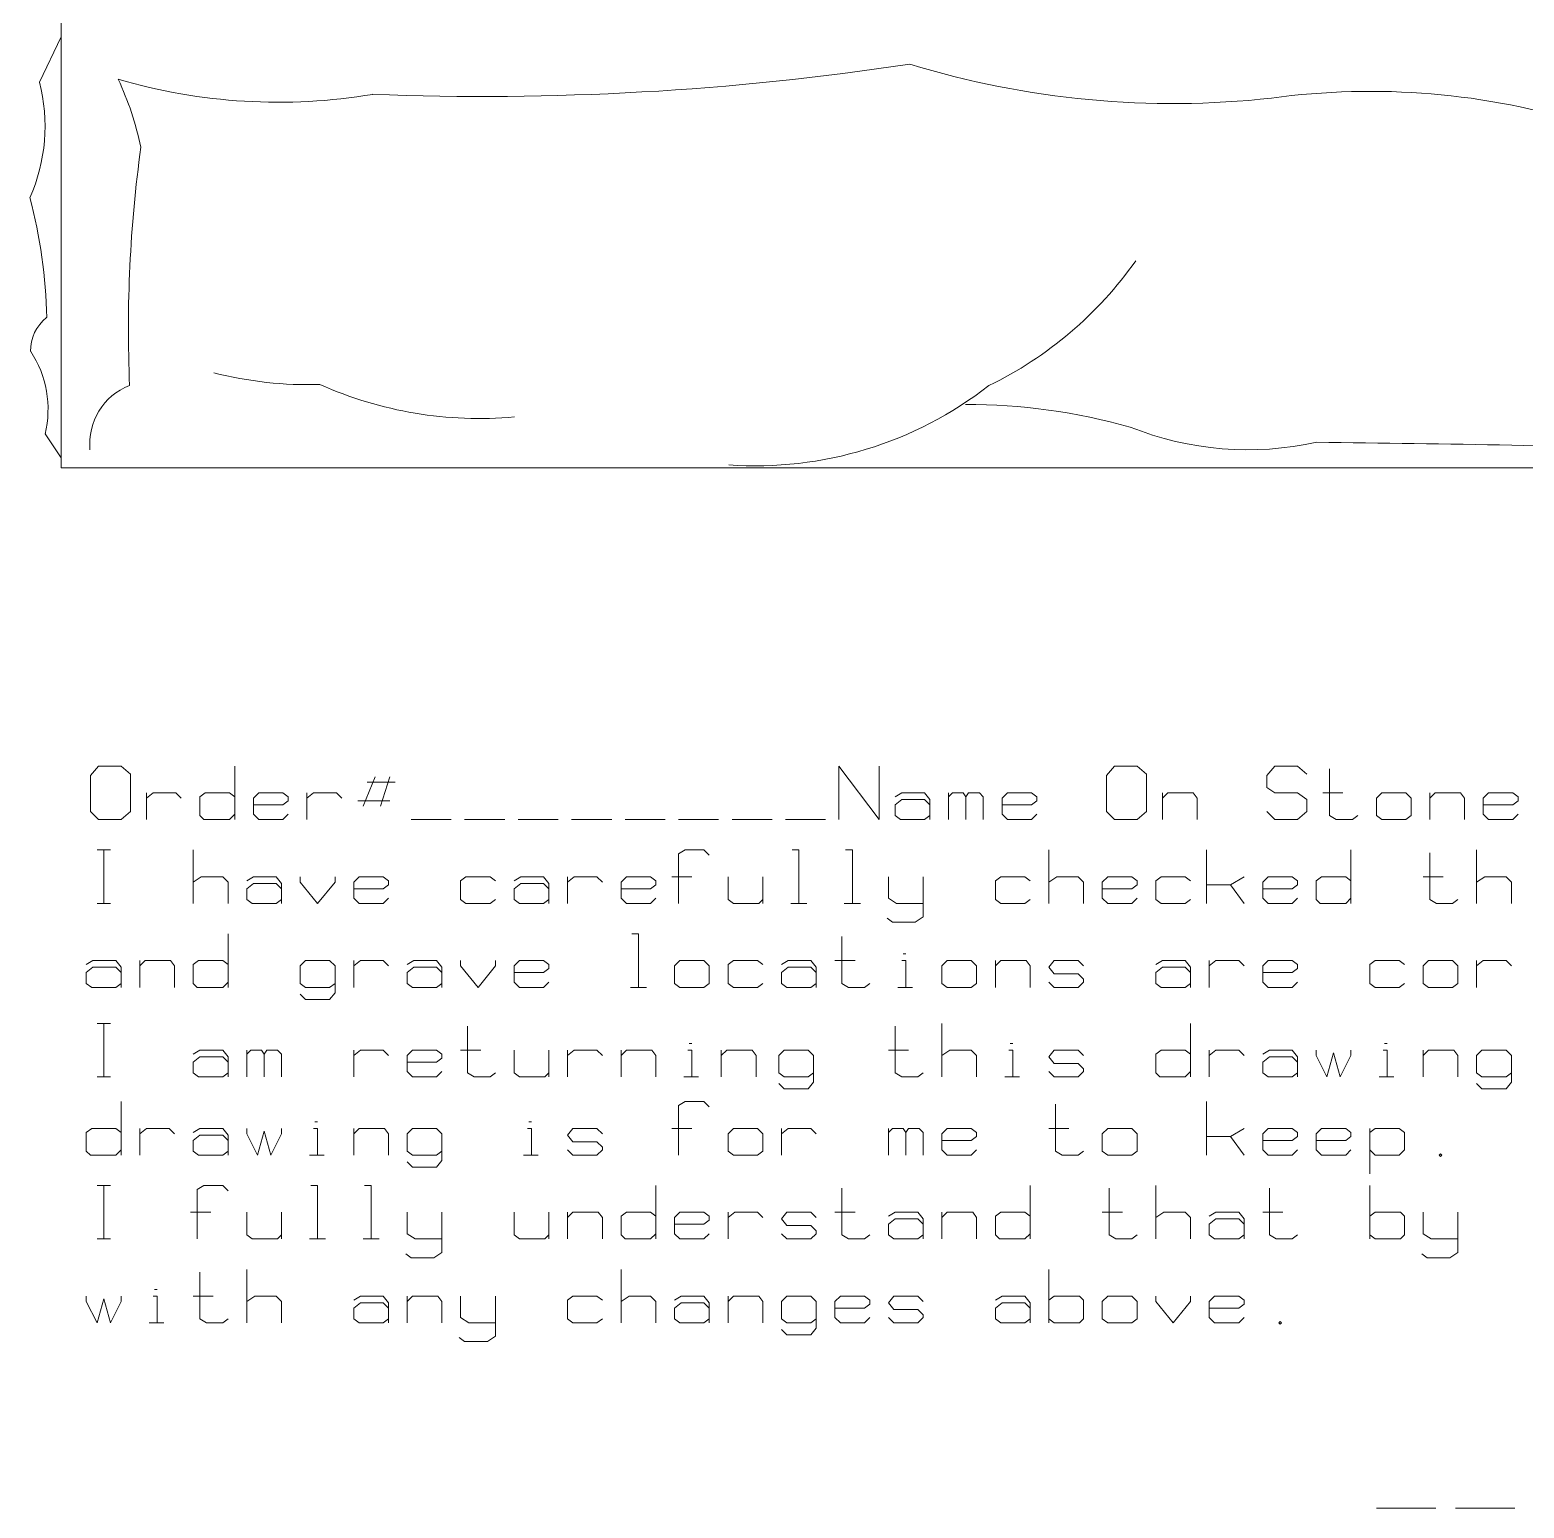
# Model space of a CAD drawing. Header units: inches. Extents: x -113 to 33, y -21 to 28.
# Drawn here: x -33.43 to -13.51, y -19.8 to -0.09 of the extents above; entities that cross this region are included whole.
import ezdxf

# ---------------------------------------------------------------- set-up
doc = ezdxf.new("R2010")
doc.units = ezdxf.units.IN
doc.header["$MEASUREMENT"] = 0
doc.layers.add('1', color=7, linetype='Continuous')

msp = doc.modelspace()

# ---------------------------------------------------------------- linework, layer by layer
at = {"color": 7, "linetype": 'Continuous', "lineweight": 5}
for p, q in [((-33.016, -0.181), (-33.304, -0.787)), ((-33.016, -5.796), (-33.229, -5.478)), ((-32.518, -9.906), (-32.625, -10.031)), ((-32.215, -9.906), (-32.518, -9.906)), ((-32.091, -10.013), (-32.215, -9.906)), ((-30.701, -9.906), (-30.701, -10.619)), ((-22.646, -10.619), (-22.646, -9.906)), ((-22.646, -9.906), (-22.111, -10.619)), ((-22.111, -10.619), (-22.111, -9.906)), ((-18.975, -9.906), (-19.082, -10.031)), ((-18.672, -9.906), (-18.975, -9.906)), ((-18.547, -10.013), (-18.672, -9.906)), ((-16.837, -9.906), (-16.944, -10.031)), ((-16.534, -9.906), (-16.837, -9.906)), ((-16.409, -10.013), (-16.534, -9.906)), ((-16.106, -9.941), (-16.106, -10.565)), ((-32.625, -10.031), (-32.625, -10.512)), ((-32.091, -10.512), (-32.091, -10.013)), ((-28.83, -10.048), (-28.99, -10.44)), ((-28.937, -10.12), (-28.562, -10.12)), ((-28.634, -10.048), (-28.758, -10.44)), ((-19.082, -10.031), (-19.082, -10.512)), ((-18.547, -10.512), (-18.547, -10.013)), ((-16.944, -10.031), (-16.944, -10.191)), ((-31.877, -10.619), (-31.877, -10.262)), ((-31.877, -10.333), (-31.788, -10.262)), ((-31.788, -10.262), (-31.485, -10.262)), ((-31.485, -10.262), (-31.414, -10.333)), ((-31.164, -10.316), (-31.093, -10.262)), ((-31.164, -10.333), (-31.164, -10.316)), ((-31.164, -10.565), (-31.164, -10.333)), ((-31.093, -10.262), (-30.772, -10.262)), ((-30.772, -10.262), (-30.701, -10.316)), ((-30.38, -10.262), (-30.451, -10.333)), ((-30.451, -10.333), (-30.451, -10.547)), ((-30.059, -10.262), (-30.38, -10.262)), ((-29.988, -10.316), (-30.059, -10.262)), ((-29.988, -10.369), (-29.988, -10.316)), ((-29.738, -10.619), (-29.738, -10.262)), ((-29.738, -10.333), (-29.649, -10.262)), ((-29.649, -10.262), (-29.346, -10.262)), ((-29.346, -10.262), (-29.275, -10.333)), ((-21.898, -10.316), (-21.809, -10.262)), ((-21.809, -10.351), (-21.898, -10.423)), ((-21.809, -10.262), (-21.506, -10.262)), ((-21.506, -10.351), (-21.809, -10.351)), ((-21.506, -10.262), (-21.434, -10.351)), ((-21.434, -10.423), (-21.506, -10.351)), ((-21.434, -10.351), (-21.434, -10.619)), ((-21.185, -10.262), (-21.185, -10.619)), ((-21.185, -10.316), (-21.131, -10.262)), ((-21.131, -10.262), (-20.989, -10.262)), ((-20.989, -10.262), (-20.953, -10.316)), ((-20.953, -10.316), (-20.918, -10.262)), ((-20.953, -10.316), (-20.953, -10.619)), ((-20.918, -10.262), (-20.775, -10.262)), ((-20.775, -10.262), (-20.722, -10.316)), ((-20.722, -10.316), (-20.722, -10.619)), ((-20.401, -10.262), (-20.472, -10.333)), ((-20.472, -10.333), (-20.472, -10.547)), ((-20.08, -10.262), (-20.401, -10.262)), ((-20.009, -10.316), (-20.08, -10.262)), ((-20.009, -10.369), (-20.009, -10.316)), ((-18.334, -10.262), (-18.334, -10.619)), ((-18.334, -10.333), (-18.262, -10.262)), ((-18.262, -10.262), (-17.924, -10.262)), ((-17.924, -10.262), (-17.87, -10.333)), ((-17.87, -10.333), (-17.87, -10.619)), ((-16.944, -10.191), (-16.837, -10.262)), ((-16.837, -10.262), (-16.534, -10.262)), ((-16.534, -10.262), (-16.409, -10.351)), ((-16.409, -10.351), (-16.409, -10.512)), ((-16.195, -10.262), (-15.928, -10.262)), ((-15.411, -10.262), (-15.482, -10.333)), ((-15.482, -10.333), (-15.482, -10.565)), ((-15.09, -10.262), (-15.411, -10.262)), ((-15.019, -10.333), (-15.09, -10.262)), ((-15.019, -10.565), (-15.019, -10.333)), ((-14.77, -10.262), (-14.77, -10.619)), ((-14.77, -10.333), (-14.698, -10.262)), ((-14.698, -10.262), (-14.36, -10.262)), ((-14.36, -10.262), (-14.306, -10.333)), ((-14.306, -10.333), (-14.306, -10.619)), ((-13.986, -10.262), (-14.057, -10.333)), ((-14.057, -10.333), (-14.057, -10.547)), ((-13.665, -10.262), (-13.986, -10.262)), ((-13.594, -10.316), (-13.665, -10.262)), ((-13.594, -10.369), (-13.594, -10.316)), ((-32.625, -10.512), (-32.518, -10.619)), ((-32.215, -10.619), (-32.091, -10.512)), ((-30.701, -10.547), (-30.772, -10.619)), ((-30.059, -10.423), (-30.451, -10.423)), ((-30.451, -10.547), (-30.38, -10.619)), ((-29.988, -10.369), (-30.059, -10.423)), ((-30.059, -10.619), (-29.988, -10.547)), ((-29.061, -10.369), (-28.634, -10.369)), ((-21.898, -10.423), (-21.898, -10.565)), ((-20.08, -10.423), (-20.472, -10.423)), ((-20.472, -10.547), (-20.401, -10.619)), ((-20.009, -10.369), (-20.08, -10.423)), ((-20.08, -10.619), (-20.009, -10.547)), ((-19.082, -10.512), (-18.975, -10.619)), ((-18.672, -10.619), (-18.547, -10.512)), ((-16.837, -10.619), (-16.944, -10.512)), ((-16.409, -10.512), (-16.534, -10.619)), ((-13.665, -10.423), (-14.057, -10.423)), ((-14.057, -10.547), (-13.986, -10.619)), ((-13.594, -10.369), (-13.665, -10.423)), ((-13.665, -10.619), (-13.594, -10.547)), ((-32.518, -10.619), (-32.215, -10.619)), ((-31.111, -10.619), (-31.164, -10.565)), ((-30.772, -10.619), (-31.111, -10.619)), ((-30.38, -10.619), (-30.059, -10.619)), ((-28.348, -10.619), (-27.814, -10.619)), ((-27.636, -10.619), (-27.101, -10.619)), ((-26.923, -10.619), (-26.388, -10.619)), ((-26.21, -10.619), (-25.675, -10.619)), ((-25.497, -10.619), (-24.963, -10.619)), ((-24.784, -10.619), (-24.25, -10.619)), ((-24.072, -10.619), (-23.537, -10.619)), ((-23.359, -10.619), (-22.824, -10.619)), ((-21.898, -10.565), (-21.826, -10.619)), ((-21.826, -10.619), (-21.506, -10.619)), ((-21.506, -10.619), (-21.434, -10.565)), ((-20.401, -10.619), (-20.08, -10.619)), ((-18.975, -10.619), (-18.672, -10.619)), ((-16.534, -10.619), (-16.837, -10.619)), ((-16.106, -10.565), (-16.017, -10.619)), ((-16.017, -10.619), (-15.803, -10.619)), ((-15.803, -10.619), (-15.732, -10.565)), ((-15.482, -10.565), (-15.411, -10.619)), ((-15.411, -10.619), (-15.09, -10.619)), ((-15.09, -10.619), (-15.019, -10.565)), ((-13.986, -10.619), (-13.665, -10.619)), ((-32.536, -11.024), (-32.358, -11.024)), ((-32.447, -11.737), (-32.447, -11.024)), ((-31.253, -11.737), (-31.253, -11.024)), ((-24.695, -11.024), (-24.784, -11.077)), ((-24.784, -11.077), (-24.784, -11.737)), ((-24.446, -11.024), (-24.695, -11.024)), ((-24.375, -11.095), (-24.446, -11.024)), ((-23.27, -11.024), (-23.181, -11.024)), ((-23.181, -11.024), (-23.181, -11.737)), ((-22.557, -11.024), (-22.468, -11.024)), ((-22.468, -11.024), (-22.468, -11.737)), ((-19.848, -11.737), (-19.848, -11.024)), ((-17.746, -11.024), (-17.746, -11.737)), ((-15.821, -11.024), (-15.821, -11.737)), ((-14.77, -11.06), (-14.77, -11.683)), ((-14.146, -11.737), (-14.146, -11.024)), ((-31.253, -11.452), (-31.146, -11.38)), ((-31.146, -11.38), (-30.861, -11.38)), ((-30.861, -11.38), (-30.79, -11.452)), ((-30.79, -11.452), (-30.79, -11.737)), ((-30.54, -11.434), (-30.451, -11.38)), ((-30.451, -11.47), (-30.54, -11.541)), ((-30.54, -11.541), (-30.54, -11.683)), ((-30.451, -11.38), (-30.148, -11.38)), ((-30.148, -11.47), (-30.451, -11.47)), ((-30.148, -11.38), (-30.077, -11.47)), ((-30.077, -11.541), (-30.148, -11.47)), ((-30.077, -11.47), (-30.077, -11.737)), ((-29.828, -11.38), (-29.828, -11.452)), ((-29.828, -11.452), (-29.596, -11.737)), ((-29.596, -11.737), (-29.364, -11.452)), ((-29.364, -11.452), (-29.364, -11.38)), ((-29.043, -11.38), (-29.115, -11.452)), ((-29.115, -11.452), (-29.115, -11.666)), ((-28.723, -11.541), (-29.115, -11.541)), ((-28.723, -11.38), (-29.043, -11.38)), ((-28.651, -11.434), (-28.723, -11.38)), ((-28.651, -11.487), (-28.723, -11.541)), ((-28.651, -11.487), (-28.651, -11.434)), ((-27.618, -11.38), (-27.689, -11.434)), ((-27.689, -11.434), (-27.689, -11.683)), ((-27.297, -11.38), (-27.618, -11.38)), ((-27.226, -11.434), (-27.297, -11.38)), ((-26.976, -11.434), (-26.887, -11.38)), ((-26.887, -11.47), (-26.976, -11.541)), ((-26.976, -11.541), (-26.976, -11.683)), ((-26.887, -11.38), (-26.584, -11.38)), ((-26.584, -11.47), (-26.887, -11.47)), ((-26.584, -11.38), (-26.513, -11.47)), ((-26.513, -11.541), (-26.584, -11.47)), ((-26.513, -11.47), (-26.513, -11.737)), ((-26.264, -11.737), (-26.264, -11.38)), ((-26.264, -11.452), (-26.174, -11.38)), ((-26.174, -11.38), (-25.872, -11.38)), ((-25.872, -11.38), (-25.8, -11.452)), ((-25.479, -11.38), (-25.551, -11.452)), ((-25.551, -11.452), (-25.551, -11.666)), ((-25.159, -11.541), (-25.551, -11.541)), ((-25.159, -11.38), (-25.479, -11.38)), ((-25.087, -11.434), (-25.159, -11.38)), ((-25.087, -11.487), (-25.159, -11.541)), ((-25.087, -11.487), (-25.087, -11.434)), ((-24.874, -11.38), (-24.606, -11.38)), ((-24.125, -11.38), (-24.125, -11.683)), ((-23.662, -11.683), (-23.662, -11.38)), ((-21.987, -11.38), (-21.987, -11.666)), ((-21.523, -11.38), (-21.523, -11.737)), ((-20.49, -11.38), (-20.561, -11.434)), ((-20.561, -11.434), (-20.561, -11.683)), ((-20.169, -11.38), (-20.49, -11.38)), ((-20.098, -11.434), (-20.169, -11.38)), ((-19.848, -11.452), (-19.741, -11.38)), ((-19.741, -11.38), (-19.456, -11.38)), ((-19.456, -11.38), (-19.385, -11.452)), ((-19.385, -11.452), (-19.385, -11.737)), ((-19.064, -11.38), (-19.136, -11.452)), ((-19.136, -11.452), (-19.136, -11.666)), ((-18.744, -11.541), (-19.136, -11.541)), ((-18.744, -11.38), (-19.064, -11.38)), ((-18.672, -11.434), (-18.744, -11.38)), ((-18.672, -11.487), (-18.744, -11.541)), ((-18.672, -11.487), (-18.672, -11.434)), ((-18.351, -11.38), (-18.423, -11.434)), ((-18.423, -11.434), (-18.423, -11.683)), ((-18.031, -11.38), (-18.351, -11.38)), ((-17.959, -11.434), (-18.031, -11.38)), ((-17.746, -11.487), (-17.425, -11.487)), ((-17.247, -11.38), (-17.425, -11.487)), ((-17.425, -11.487), (-17.247, -11.737)), ((-16.926, -11.38), (-16.997, -11.452)), ((-16.997, -11.452), (-16.997, -11.666)), ((-16.605, -11.541), (-16.997, -11.541)), ((-16.605, -11.38), (-16.926, -11.38)), ((-16.534, -11.434), (-16.605, -11.38)), ((-16.534, -11.487), (-16.605, -11.541)), ((-16.534, -11.487), (-16.534, -11.434)), ((-16.284, -11.434), (-16.213, -11.38)), ((-16.284, -11.452), (-16.284, -11.434)), ((-16.284, -11.683), (-16.284, -11.452)), ((-16.213, -11.38), (-15.892, -11.38)), ((-15.892, -11.38), (-15.821, -11.434)), ((-14.859, -11.38), (-14.591, -11.38)), ((-14.146, -11.452), (-14.039, -11.38)), ((-14.039, -11.38), (-13.754, -11.38)), ((-13.754, -11.38), (-13.683, -11.452)), ((-13.683, -11.452), (-13.683, -11.737)), ((-32.536, -11.737), (-32.358, -11.737)), ((-30.54, -11.683), (-30.469, -11.737)), ((-30.469, -11.737), (-30.148, -11.737)), ((-30.148, -11.737), (-30.077, -11.683)), ((-29.115, -11.666), (-29.043, -11.737)), ((-29.043, -11.737), (-28.723, -11.737)), ((-28.723, -11.737), (-28.651, -11.666)), ((-27.689, -11.683), (-27.618, -11.737)), ((-27.618, -11.737), (-27.297, -11.737)), ((-27.297, -11.737), (-27.226, -11.683)), ((-26.976, -11.683), (-26.905, -11.737)), ((-26.905, -11.737), (-26.584, -11.737)), ((-26.584, -11.737), (-26.513, -11.683)), ((-25.551, -11.666), (-25.479, -11.737)), ((-25.479, -11.737), (-25.159, -11.737)), ((-25.159, -11.737), (-25.087, -11.666)), ((-24.125, -11.683), (-24.054, -11.737)), ((-24.054, -11.737), (-23.715, -11.737)), ((-23.715, -11.737), (-23.662, -11.683)), ((-23.662, -11.683), (-23.662, -11.737)), ((-23.288, -11.737), (-23.074, -11.737)), ((-22.575, -11.737), (-22.361, -11.737)), ((-21.987, -11.666), (-21.88, -11.737)), ((-21.88, -11.737), (-21.523, -11.737)), ((-21.523, -11.737), (-21.523, -11.844)), ((-20.561, -11.683), (-20.49, -11.737)), ((-20.49, -11.737), (-20.169, -11.737)), ((-20.169, -11.737), (-20.098, -11.683)), ((-19.136, -11.666), (-19.064, -11.737)), ((-19.064, -11.737), (-18.744, -11.737)), ((-18.744, -11.737), (-18.672, -11.666)), ((-18.423, -11.683), (-18.351, -11.737)), ((-18.351, -11.737), (-18.031, -11.737)), ((-18.031, -11.737), (-17.959, -11.683)), ((-16.997, -11.666), (-16.926, -11.737)), ((-16.926, -11.737), (-16.605, -11.737)), ((-16.605, -11.737), (-16.534, -11.666)), ((-16.231, -11.737), (-16.284, -11.683)), ((-15.892, -11.737), (-16.231, -11.737)), ((-15.821, -11.666), (-15.892, -11.737)), ((-14.77, -11.683), (-14.681, -11.737)), ((-14.681, -11.737), (-14.467, -11.737)), ((-14.467, -11.737), (-14.395, -11.683)), ((-21.933, -11.986), (-22.005, -11.933)), ((-21.523, -11.915), (-21.63, -11.986)), ((-21.523, -11.844), (-21.523, -11.915)), ((-30.79, -12.142), (-30.79, -12.855)), ((-25.408, -12.142), (-25.319, -12.142)), ((-25.319, -12.142), (-25.319, -12.855)), ((-21.63, -11.986), (-21.933, -11.986)), ((-22.61, -12.178), (-22.61, -12.802)), ((-32.679, -12.552), (-32.59, -12.499)), ((-32.59, -12.499), (-32.287, -12.499)), ((-32.287, -12.499), (-32.215, -12.588)), ((-31.966, -12.499), (-31.966, -12.855)), ((-31.966, -12.57), (-31.895, -12.499)), ((-31.895, -12.499), (-31.556, -12.499)), ((-31.556, -12.499), (-31.503, -12.57)), ((-31.253, -12.552), (-31.182, -12.499)), ((-31.182, -12.499), (-30.861, -12.499)), ((-30.861, -12.499), (-30.79, -12.552)), ((-29.756, -12.499), (-29.828, -12.57)), ((-29.436, -12.499), (-29.756, -12.499)), ((-29.364, -12.57), (-29.436, -12.499)), ((-29.115, -12.855), (-29.115, -12.499)), ((-29.115, -12.57), (-29.026, -12.499)), ((-29.026, -12.499), (-28.723, -12.499)), ((-28.723, -12.499), (-28.651, -12.57)), ((-28.402, -12.552), (-28.313, -12.499)), ((-28.313, -12.499), (-28.01, -12.499)), ((-28.01, -12.499), (-27.939, -12.588)), ((-27.689, -12.499), (-27.689, -12.57)), ((-27.226, -12.57), (-27.226, -12.499)), ((-26.905, -12.499), (-26.976, -12.57)), ((-26.584, -12.499), (-26.905, -12.499)), ((-26.513, -12.552), (-26.584, -12.499)), ((-24.767, -12.499), (-24.838, -12.57)), ((-24.446, -12.499), (-24.767, -12.499)), ((-24.375, -12.57), (-24.446, -12.499)), ((-24.054, -12.499), (-24.125, -12.552)), ((-23.733, -12.499), (-24.054, -12.499)), ((-23.662, -12.552), (-23.733, -12.499)), ((-23.412, -12.552), (-23.323, -12.499)), ((-23.323, -12.499), (-23.02, -12.499)), ((-23.02, -12.499), (-22.949, -12.588)), ((-22.7, -12.499), (-22.432, -12.499)), ((-21.809, -12.499), (-21.755, -12.499)), ((-21.791, -12.41), (-21.755, -12.41)), ((-21.755, -12.499), (-21.755, -12.855)), ((-21.203, -12.499), (-21.274, -12.57)), ((-20.882, -12.499), (-21.203, -12.499)), ((-20.811, -12.57), (-20.882, -12.499)), ((-20.561, -12.499), (-20.561, -12.855)), ((-20.561, -12.57), (-20.49, -12.499)), ((-20.49, -12.499), (-20.151, -12.499)), ((-20.151, -12.499), (-20.098, -12.57)), ((-19.777, -12.499), (-19.848, -12.588)), ((-19.456, -12.499), (-19.777, -12.499)), ((-19.385, -12.57), (-19.456, -12.499)), ((-18.423, -12.552), (-18.334, -12.499)), ((-18.334, -12.499), (-18.031, -12.499)), ((-18.031, -12.499), (-17.959, -12.588)), ((-17.71, -12.855), (-17.71, -12.499)), ((-17.71, -12.57), (-17.621, -12.499)), ((-17.621, -12.499), (-17.318, -12.499)), ((-17.318, -12.499), (-17.247, -12.57)), ((-16.926, -12.499), (-16.997, -12.57)), ((-16.605, -12.499), (-16.926, -12.499)), ((-16.534, -12.552), (-16.605, -12.499)), ((-15.5, -12.499), (-15.572, -12.552)), ((-15.18, -12.499), (-15.5, -12.499)), ((-15.108, -12.552), (-15.18, -12.499)), ((-14.787, -12.499), (-14.859, -12.57)), ((-14.467, -12.499), (-14.787, -12.499)), ((-14.395, -12.57), (-14.467, -12.499)), ((-14.146, -12.855), (-14.146, -12.499)), ((-14.146, -12.57), (-14.057, -12.499)), ((-14.057, -12.499), (-13.754, -12.499)), ((-13.754, -12.499), (-13.683, -12.57)), ((-32.59, -12.588), (-32.679, -12.659)), ((-32.679, -12.659), (-32.679, -12.802)), ((-32.287, -12.588), (-32.59, -12.588)), ((-32.215, -12.659), (-32.287, -12.588)), ((-32.215, -12.588), (-32.215, -12.855)), ((-31.503, -12.57), (-31.503, -12.855)), ((-31.253, -12.57), (-31.253, -12.552)), ((-31.253, -12.802), (-31.253, -12.57)), ((-29.828, -12.57), (-29.828, -12.802)), ((-29.364, -12.57), (-29.364, -12.873)), ((-28.313, -12.588), (-28.402, -12.659)), ((-28.402, -12.659), (-28.402, -12.802)), ((-28.01, -12.588), (-28.313, -12.588)), ((-27.939, -12.659), (-28.01, -12.588)), ((-27.939, -12.588), (-27.939, -12.855)), ((-27.689, -12.57), (-27.457, -12.855)), ((-27.457, -12.855), (-27.226, -12.57)), ((-26.976, -12.57), (-26.976, -12.784)), ((-26.584, -12.659), (-26.976, -12.659)), ((-26.513, -12.606), (-26.584, -12.659)), ((-26.513, -12.606), (-26.513, -12.552)), ((-24.838, -12.57), (-24.838, -12.802)), ((-24.375, -12.802), (-24.375, -12.57)), ((-24.125, -12.552), (-24.125, -12.802)), ((-23.323, -12.588), (-23.412, -12.659)), ((-23.412, -12.659), (-23.412, -12.802)), ((-23.02, -12.588), (-23.323, -12.588)), ((-22.949, -12.659), (-23.02, -12.588)), ((-22.949, -12.588), (-22.949, -12.855)), ((-21.274, -12.57), (-21.274, -12.802)), ((-20.811, -12.802), (-20.811, -12.57)), ((-20.098, -12.57), (-20.098, -12.855)), ((-19.848, -12.588), (-19.777, -12.677)), ((-19.777, -12.677), (-19.474, -12.677)), ((-19.474, -12.677), (-19.456, -12.677)), ((-19.456, -12.677), (-19.385, -12.748)), ((-18.334, -12.588), (-18.423, -12.659)), ((-18.423, -12.659), (-18.423, -12.802)), ((-18.031, -12.588), (-18.334, -12.588)), ((-17.959, -12.659), (-18.031, -12.588)), ((-17.959, -12.588), (-17.959, -12.855)), ((-16.997, -12.57), (-16.997, -12.784)), ((-16.605, -12.659), (-16.997, -12.659)), ((-16.534, -12.606), (-16.605, -12.659)), ((-16.534, -12.606), (-16.534, -12.552)), ((-15.572, -12.552), (-15.572, -12.802)), ((-14.859, -12.57), (-14.859, -12.802)), ((-14.395, -12.802), (-14.395, -12.57)), ((-32.679, -12.802), (-32.607, -12.855)), ((-32.607, -12.855), (-32.287, -12.855)), ((-32.287, -12.855), (-32.215, -12.802)), ((-31.2, -12.855), (-31.253, -12.802)), ((-30.861, -12.855), (-31.2, -12.855)), ((-30.79, -12.784), (-30.861, -12.855)), ((-29.828, -12.802), (-29.756, -12.855)), ((-29.756, -13.015), (-29.828, -12.944)), ((-29.756, -12.855), (-29.436, -12.855)), ((-29.436, -12.855), (-29.364, -12.802)), ((-29.364, -12.926), (-29.436, -13.015)), ((-29.364, -12.873), (-29.364, -12.926)), ((-28.402, -12.802), (-28.331, -12.855)), ((-28.331, -12.855), (-28.01, -12.855)), ((-28.01, -12.855), (-27.939, -12.802)), ((-26.976, -12.784), (-26.905, -12.855)), ((-26.905, -12.855), (-26.584, -12.855)), ((-26.584, -12.855), (-26.513, -12.784)), ((-25.426, -12.855), (-25.212, -12.855)), ((-24.838, -12.802), (-24.767, -12.855)), ((-24.767, -12.855), (-24.446, -12.855)), ((-24.446, -12.855), (-24.375, -12.802)), ((-24.125, -12.802), (-24.054, -12.855)), ((-24.054, -12.855), (-23.733, -12.855)), ((-23.733, -12.855), (-23.662, -12.802)), ((-23.412, -12.802), (-23.341, -12.855)), ((-23.341, -12.855), (-23.02, -12.855)), ((-23.02, -12.855), (-22.949, -12.802)), ((-22.61, -12.802), (-22.521, -12.855)), ((-22.521, -12.855), (-22.308, -12.855)), ((-22.308, -12.855), (-22.236, -12.802)), ((-21.862, -12.855), (-21.666, -12.855)), ((-21.274, -12.802), (-21.203, -12.855)), ((-21.203, -12.855), (-20.882, -12.855)), ((-20.882, -12.855), (-20.811, -12.802)), ((-19.777, -12.855), (-19.848, -12.784)), ((-19.456, -12.855), (-19.777, -12.855)), ((-19.385, -12.784), (-19.456, -12.855)), ((-19.385, -12.748), (-19.385, -12.784)), ((-18.423, -12.802), (-18.351, -12.855)), ((-18.351, -12.855), (-18.031, -12.855)), ((-18.031, -12.855), (-17.959, -12.802)), ((-16.997, -12.784), (-16.926, -12.855)), ((-16.926, -12.855), (-16.605, -12.855)), ((-16.605, -12.855), (-16.534, -12.784)), ((-15.572, -12.802), (-15.5, -12.855)), ((-15.5, -12.855), (-15.18, -12.855)), ((-15.18, -12.855), (-15.108, -12.802)), ((-14.859, -12.802), (-14.787, -12.855)), ((-14.787, -12.855), (-14.467, -12.855)), ((-14.467, -12.855), (-14.395, -12.802)), ((-29.436, -13.015), (-29.756, -13.015)), ((-32.536, -13.336), (-32.358, -13.336)), ((-32.447, -14.049), (-32.447, -13.336)), ((-21.274, -14.049), (-21.274, -13.336)), ((-17.959, -13.336), (-17.959, -14.049)), ((-27.6, -13.372), (-27.6, -13.996)), ((-21.898, -13.372), (-21.898, -13.996)), ((-31.253, -13.746), (-31.164, -13.693)), ((-31.164, -13.693), (-30.861, -13.693)), ((-30.861, -13.693), (-30.79, -13.782)), ((-30.54, -13.693), (-30.54, -14.049)), ((-30.54, -13.746), (-30.487, -13.693)), ((-30.487, -13.693), (-30.344, -13.693)), ((-30.344, -13.693), (-30.309, -13.746)), ((-30.309, -13.746), (-30.273, -13.693)), ((-30.273, -13.693), (-30.13, -13.693)), ((-30.13, -13.693), (-30.077, -13.746)), ((-29.115, -14.049), (-29.115, -13.693)), ((-29.115, -13.764), (-29.026, -13.693)), ((-29.026, -13.693), (-28.723, -13.693)), ((-28.723, -13.693), (-28.651, -13.764)), ((-28.331, -13.693), (-28.402, -13.764)), ((-28.01, -13.693), (-28.331, -13.693)), ((-27.939, -13.746), (-28.01, -13.693)), ((-27.689, -13.693), (-27.422, -13.693)), ((-26.976, -13.693), (-26.976, -13.996)), ((-26.513, -13.996), (-26.513, -13.693)), ((-26.264, -14.049), (-26.264, -13.693)), ((-26.264, -13.764), (-26.174, -13.693)), ((-26.174, -13.693), (-25.872, -13.693)), ((-25.872, -13.693), (-25.8, -13.764)), ((-25.551, -13.693), (-25.551, -14.049)), ((-25.551, -13.764), (-25.479, -13.693)), ((-25.479, -13.693), (-25.141, -13.693)), ((-25.141, -13.693), (-25.087, -13.764)), ((-24.66, -13.693), (-24.606, -13.693)), ((-24.642, -13.604), (-24.606, -13.604)), ((-24.606, -13.693), (-24.606, -14.049)), ((-24.215, -13.693), (-24.215, -14.049)), ((-24.215, -13.764), (-24.143, -13.693)), ((-24.143, -13.693), (-23.805, -13.693)), ((-23.805, -13.693), (-23.751, -13.764)), ((-23.377, -13.693), (-23.448, -13.764)), ((-23.056, -13.693), (-23.377, -13.693)), ((-22.985, -13.764), (-23.056, -13.693)), ((-21.987, -13.693), (-21.719, -13.693)), ((-21.274, -13.764), (-21.167, -13.693)), ((-21.167, -13.693), (-20.882, -13.693)), ((-20.882, -13.693), (-20.811, -13.764)), ((-20.383, -13.693), (-20.329, -13.693)), ((-20.365, -13.604), (-20.329, -13.604)), ((-20.329, -13.693), (-20.329, -14.049)), ((-19.777, -13.693), (-19.848, -13.782)), ((-19.456, -13.693), (-19.777, -13.693)), ((-19.385, -13.764), (-19.456, -13.693)), ((-18.423, -13.746), (-18.351, -13.693)), ((-18.351, -13.693), (-18.031, -13.693)), ((-18.031, -13.693), (-17.959, -13.746)), ((-17.71, -14.049), (-17.71, -13.693)), ((-17.71, -13.764), (-17.621, -13.693)), ((-17.621, -13.693), (-17.318, -13.693)), ((-17.318, -13.693), (-17.247, -13.764)), ((-16.997, -13.746), (-16.908, -13.693)), ((-16.908, -13.693), (-16.605, -13.693)), ((-16.605, -13.693), (-16.534, -13.782)), ((-16.284, -13.693), (-16.284, -13.764)), ((-16.142, -14.049), (-16.053, -13.728)), ((-16.053, -13.728), (-15.964, -14.049)), ((-15.821, -13.764), (-15.821, -13.693)), ((-15.393, -13.693), (-15.34, -13.693)), ((-15.376, -13.604), (-15.34, -13.604)), ((-15.34, -13.693), (-15.34, -14.049)), ((-14.859, -13.693), (-14.859, -14.049)), ((-14.859, -13.764), (-14.787, -13.693)), ((-14.787, -13.693), (-14.449, -13.693)), ((-14.449, -13.693), (-14.395, -13.764)), ((-14.075, -13.693), (-14.146, -13.764)), ((-13.754, -13.693), (-14.075, -13.693)), ((-13.683, -13.764), (-13.754, -13.693)), ((-31.164, -13.782), (-31.253, -13.853)), ((-31.253, -13.853), (-31.253, -13.996)), ((-30.861, -13.782), (-31.164, -13.782)), ((-30.79, -13.853), (-30.861, -13.782)), ((-30.79, -13.782), (-30.79, -14.049)), ((-30.309, -13.746), (-30.309, -14.049)), ((-30.077, -13.746), (-30.077, -14.049)), ((-28.402, -13.764), (-28.402, -13.978)), ((-28.01, -13.853), (-28.402, -13.853)), ((-27.939, -13.8), (-28.01, -13.853)), ((-27.939, -13.8), (-27.939, -13.746)), ((-25.087, -13.764), (-25.087, -14.049)), ((-23.751, -13.764), (-23.751, -14.049)), ((-23.448, -13.764), (-23.448, -13.996)), ((-22.985, -13.764), (-22.985, -14.067)), ((-20.811, -13.764), (-20.811, -14.049)), ((-19.848, -13.782), (-19.777, -13.871)), ((-19.777, -13.871), (-19.474, -13.871)), ((-19.474, -13.871), (-19.456, -13.871)), ((-19.456, -13.871), (-19.385, -13.942)), ((-19.385, -13.942), (-19.385, -13.978)), ((-18.423, -13.764), (-18.423, -13.746)), ((-18.423, -13.996), (-18.423, -13.764)), ((-16.908, -13.782), (-16.997, -13.853)), ((-16.997, -13.853), (-16.997, -13.996)), ((-16.605, -13.782), (-16.908, -13.782)), ((-16.534, -13.853), (-16.605, -13.782)), ((-16.534, -13.782), (-16.534, -14.049)), ((-16.284, -13.764), (-16.142, -14.049)), ((-15.964, -14.049), (-15.821, -13.764)), ((-14.395, -13.764), (-14.395, -14.049)), ((-14.146, -13.764), (-14.146, -13.996)), ((-13.683, -13.764), (-13.683, -14.067)), ((-32.536, -14.049), (-32.358, -14.049)), ((-31.253, -13.996), (-31.182, -14.049)), ((-31.182, -14.049), (-30.861, -14.049)), ((-30.861, -14.049), (-30.79, -13.996)), ((-28.402, -13.978), (-28.331, -14.049)), ((-28.331, -14.049), (-28.01, -14.049)), ((-28.01, -14.049), (-27.939, -13.978)), ((-27.6, -13.996), (-27.511, -14.049)), ((-27.511, -14.049), (-27.297, -14.049)), ((-27.297, -14.049), (-27.226, -13.996)), ((-26.976, -13.996), (-26.905, -14.049)), ((-26.905, -14.049), (-26.566, -14.049)), ((-26.566, -14.049), (-26.513, -13.996)), ((-26.513, -13.996), (-26.513, -14.049)), ((-24.713, -14.049), (-24.517, -14.049)), ((-23.448, -13.996), (-23.377, -14.049)), ((-23.377, -14.209), (-23.448, -14.138)), ((-23.377, -14.049), (-23.056, -14.049)), ((-23.056, -14.049), (-22.985, -13.996)), ((-22.985, -14.12), (-23.056, -14.209)), ((-22.985, -14.067), (-22.985, -14.12)), ((-21.898, -13.996), (-21.809, -14.049)), ((-21.809, -14.049), (-21.595, -14.049)), ((-21.595, -14.049), (-21.523, -13.996)), ((-20.436, -14.049), (-20.24, -14.049)), ((-19.777, -14.049), (-19.848, -13.978)), ((-19.456, -14.049), (-19.777, -14.049)), ((-19.385, -13.978), (-19.456, -14.049)), ((-18.369, -14.049), (-18.423, -13.996)), ((-18.031, -14.049), (-18.369, -14.049)), ((-17.959, -13.978), (-18.031, -14.049)), ((-16.997, -13.996), (-16.926, -14.049)), ((-16.926, -14.049), (-16.605, -14.049)), ((-16.605, -14.049), (-16.534, -13.996)), ((-15.447, -14.049), (-15.251, -14.049)), ((-14.146, -13.996), (-14.075, -14.049)), ((-14.075, -14.209), (-14.146, -14.138)), ((-14.075, -14.049), (-13.754, -14.049)), ((-13.754, -14.049), (-13.683, -13.996)), ((-13.683, -14.12), (-13.754, -14.209)), ((-13.683, -14.067), (-13.683, -14.12)), ((-23.056, -14.209), (-23.377, -14.209)), ((-13.754, -14.209), (-14.075, -14.209)), ((-32.215, -14.379), (-32.215, -15.092)), ((-24.695, -14.379), (-24.784, -14.432)), ((-24.784, -14.432), (-24.784, -15.092)), ((-24.446, -14.379), (-24.695, -14.379)), ((-24.375, -14.45), (-24.446, -14.379)), ((-19.759, -14.414), (-19.759, -15.038)), ((-17.746, -14.379), (-17.746, -15.092)), ((-32.679, -14.789), (-32.607, -14.735)), ((-32.607, -14.735), (-32.287, -14.735)), ((-32.287, -14.735), (-32.215, -14.789)), ((-31.966, -15.092), (-31.966, -14.735)), ((-31.966, -14.806), (-31.877, -14.735)), ((-31.877, -14.735), (-31.574, -14.735)), ((-31.574, -14.735), (-31.503, -14.806)), ((-31.253, -14.789), (-31.164, -14.735)), ((-31.164, -14.735), (-30.861, -14.735)), ((-30.861, -14.735), (-30.79, -14.824)), ((-30.54, -14.735), (-30.54, -14.806)), ((-30.077, -14.806), (-30.077, -14.735)), ((-29.649, -14.735), (-29.596, -14.735)), ((-29.632, -14.646), (-29.596, -14.646)), ((-29.596, -14.735), (-29.596, -15.092)), ((-29.115, -14.735), (-29.115, -15.092)), ((-29.115, -14.806), (-29.043, -14.735)), ((-29.043, -14.735), (-28.705, -14.735)), ((-28.705, -14.735), (-28.651, -14.806)), ((-28.331, -14.735), (-28.402, -14.806)), ((-28.01, -14.735), (-28.331, -14.735)), ((-27.939, -14.806), (-28.01, -14.735)), ((-26.798, -14.735), (-26.745, -14.735)), ((-26.78, -14.646), (-26.745, -14.646)), ((-26.745, -14.735), (-26.745, -15.092)), ((-26.192, -14.735), (-26.264, -14.824)), ((-25.872, -14.735), (-26.192, -14.735)), ((-25.8, -14.806), (-25.872, -14.735)), ((-24.874, -14.735), (-24.606, -14.735)), ((-24.054, -14.735), (-24.125, -14.806)), ((-23.733, -14.735), (-24.054, -14.735)), ((-23.662, -14.806), (-23.733, -14.735)), ((-23.412, -15.092), (-23.412, -14.735)), ((-23.412, -14.806), (-23.323, -14.735)), ((-23.323, -14.735), (-23.02, -14.735)), ((-23.02, -14.735), (-22.949, -14.806)), ((-21.987, -14.735), (-21.987, -15.092)), ((-21.987, -14.789), (-21.933, -14.735)), ((-21.933, -14.735), (-21.791, -14.735)), ((-21.791, -14.735), (-21.755, -14.789)), ((-21.755, -14.789), (-21.719, -14.735)), ((-21.719, -14.735), (-21.577, -14.735)), ((-21.577, -14.735), (-21.523, -14.789)), ((-21.203, -14.735), (-21.274, -14.806)), ((-20.882, -14.735), (-21.203, -14.735)), ((-20.811, -14.789), (-20.882, -14.735)), ((-19.848, -14.735), (-19.581, -14.735)), ((-19.064, -14.735), (-19.136, -14.806)), ((-18.744, -14.735), (-19.064, -14.735)), ((-18.672, -14.806), (-18.744, -14.735)), ((-17.247, -14.735), (-17.425, -14.842)), ((-16.926, -14.735), (-16.997, -14.806)), ((-16.605, -14.735), (-16.926, -14.735)), ((-16.534, -14.789), (-16.605, -14.735)), ((-16.213, -14.735), (-16.284, -14.806)), ((-15.892, -14.735), (-16.213, -14.735)), ((-15.821, -14.789), (-15.892, -14.735)), ((-15.572, -14.789), (-15.5, -14.735)), ((-15.572, -15.341), (-15.572, -14.735)), ((-15.5, -14.735), (-15.18, -14.735)), ((-15.18, -14.735), (-15.108, -14.789)), ((-32.679, -14.806), (-32.679, -14.789)), ((-32.679, -15.038), (-32.679, -14.806)), ((-31.164, -14.824), (-31.253, -14.896)), ((-31.253, -14.896), (-31.253, -15.038)), ((-30.861, -14.824), (-31.164, -14.824)), ((-30.79, -14.896), (-30.861, -14.824)), ((-30.79, -14.824), (-30.79, -15.092)), ((-30.54, -14.806), (-30.398, -15.092)), ((-30.398, -15.092), (-30.309, -14.771)), ((-30.309, -14.771), (-30.22, -15.092)), ((-30.22, -15.092), (-30.077, -14.806)), ((-28.651, -14.806), (-28.651, -15.092)), ((-28.402, -14.806), (-28.402, -15.038)), ((-27.939, -14.806), (-27.939, -15.109)), ((-26.264, -14.824), (-26.192, -14.913)), ((-26.192, -14.913), (-25.889, -14.913)), ((-25.889, -14.913), (-25.872, -14.913)), ((-25.872, -14.913), (-25.8, -14.985)), ((-24.125, -14.806), (-24.125, -15.038)), ((-23.662, -15.038), (-23.662, -14.806)), ((-21.755, -14.789), (-21.755, -15.092)), ((-21.523, -14.789), (-21.523, -15.092)), ((-21.274, -14.806), (-21.274, -15.02)), ((-20.882, -14.896), (-21.274, -14.896)), ((-20.811, -14.842), (-20.882, -14.896)), ((-20.811, -14.842), (-20.811, -14.789)), ((-19.136, -14.806), (-19.136, -15.038)), ((-18.672, -15.038), (-18.672, -14.806)), ((-17.746, -14.842), (-17.425, -14.842)), ((-17.425, -14.842), (-17.247, -15.092)), ((-16.997, -14.806), (-16.997, -15.02)), ((-16.605, -14.896), (-16.997, -14.896)), ((-16.534, -14.842), (-16.605, -14.896)), ((-16.534, -14.842), (-16.534, -14.789)), ((-16.284, -14.806), (-16.284, -15.02)), ((-15.892, -14.896), (-16.284, -14.896)), ((-15.821, -14.842), (-15.892, -14.896)), ((-15.821, -14.842), (-15.821, -14.789)), ((-15.108, -14.789), (-15.108, -15.02)), ((-32.625, -15.092), (-32.679, -15.038)), ((-32.287, -15.092), (-32.625, -15.092)), ((-32.215, -15.02), (-32.287, -15.092)), ((-31.253, -15.038), (-31.182, -15.092)), ((-31.182, -15.092), (-30.861, -15.092)), ((-30.861, -15.092), (-30.79, -15.038)), ((-29.703, -15.092), (-29.507, -15.092)), ((-28.402, -15.038), (-28.331, -15.092)), ((-28.331, -15.092), (-28.01, -15.092)), ((-28.01, -15.092), (-27.939, -15.038)), ((-27.939, -15.109), (-27.939, -15.163)), ((-26.852, -15.092), (-26.656, -15.092)), ((-26.192, -15.092), (-26.264, -15.02)), ((-25.872, -15.092), (-26.192, -15.092)), ((-25.8, -15.02), (-25.872, -15.092)), ((-25.8, -14.985), (-25.8, -15.02)), ((-24.125, -15.038), (-24.054, -15.092)), ((-24.054, -15.092), (-23.733, -15.092)), ((-23.733, -15.092), (-23.662, -15.038)), ((-21.274, -15.02), (-21.203, -15.092)), ((-21.203, -15.092), (-20.882, -15.092)), ((-20.882, -15.092), (-20.811, -15.02)), ((-19.759, -15.038), (-19.67, -15.092)), ((-19.67, -15.092), (-19.456, -15.092)), ((-19.456, -15.092), (-19.385, -15.038)), ((-19.136, -15.038), (-19.064, -15.092)), ((-19.064, -15.092), (-18.744, -15.092)), ((-18.744, -15.092), (-18.672, -15.038)), ((-16.997, -15.02), (-16.926, -15.092)), ((-16.926, -15.092), (-16.605, -15.092)), ((-16.605, -15.092), (-16.534, -15.02)), ((-16.284, -15.02), (-16.213, -15.092)), ((-16.213, -15.092), (-15.892, -15.092)), ((-15.892, -15.092), (-15.821, -15.02)), ((-15.5, -15.092), (-15.572, -15.02)), ((-15.18, -15.092), (-15.5, -15.092)), ((-15.108, -15.02), (-15.18, -15.092)), ((-14.627, -15.074), (-14.645, -15.092)), ((-14.645, -15.092), (-14.627, -15.109)), ((-14.609, -15.092), (-14.627, -15.074)), ((-14.627, -15.109), (-14.609, -15.092)), ((-28.331, -15.252), (-28.402, -15.181)), ((-28.01, -15.252), (-28.331, -15.252)), ((-27.939, -15.163), (-28.01, -15.252)), ((-32.536, -15.497), (-32.358, -15.497)), ((-32.447, -16.21), (-32.447, -15.497)), ((-31.111, -15.497), (-31.2, -15.551)), ((-30.861, -15.497), (-31.111, -15.497)), ((-30.79, -15.568), (-30.861, -15.497)), ((-29.685, -15.497), (-29.596, -15.497)), ((-29.596, -15.497), (-29.596, -16.21)), ((-28.972, -15.497), (-28.883, -15.497)), ((-28.883, -15.497), (-28.883, -16.21)), ((-25.087, -15.497), (-25.087, -16.21)), ((-22.61, -15.533), (-22.61, -16.156)), ((-20.098, -15.497), (-20.098, -16.21)), ((-19.046, -15.533), (-19.046, -16.156)), ((-18.423, -16.21), (-18.423, -15.497)), ((-16.908, -15.533), (-16.908, -16.156)), ((-15.572, -15.497), (-15.572, -16.21)), ((-31.2, -15.551), (-31.2, -16.21)), ((-31.289, -15.853), (-31.021, -15.853)), ((-30.54, -15.853), (-30.54, -16.156)), ((-30.077, -16.156), (-30.077, -15.853)), ((-28.402, -15.853), (-28.402, -16.139)), ((-27.939, -15.853), (-27.939, -16.21)), ((-26.976, -15.853), (-26.976, -16.156)), ((-26.513, -16.156), (-26.513, -15.853)), ((-26.264, -15.853), (-26.264, -16.21)), ((-26.264, -15.925), (-26.192, -15.853)), ((-26.192, -15.853), (-25.854, -15.853)), ((-25.854, -15.853), (-25.8, -15.925)), ((-25.8, -15.925), (-25.8, -16.21)), ((-25.551, -15.907), (-25.479, -15.853)), ((-25.551, -15.925), (-25.551, -15.907)), ((-25.551, -16.156), (-25.551, -15.925)), ((-25.479, -15.853), (-25.159, -15.853)), ((-25.159, -15.853), (-25.087, -15.907)), ((-24.767, -15.853), (-24.838, -15.925)), ((-24.838, -15.925), (-24.838, -16.139)), ((-24.446, -15.853), (-24.767, -15.853)), ((-24.375, -15.907), (-24.446, -15.853)), ((-24.375, -15.96), (-24.375, -15.907)), ((-24.125, -16.21), (-24.125, -15.853)), ((-24.125, -15.925), (-24.036, -15.853)), ((-24.036, -15.853), (-23.733, -15.853)), ((-23.733, -15.853), (-23.662, -15.925)), ((-23.341, -15.853), (-23.412, -15.943)), ((-23.02, -15.853), (-23.341, -15.853)), ((-22.949, -15.925), (-23.02, -15.853)), ((-22.7, -15.853), (-22.432, -15.853)), ((-21.987, -15.907), (-21.898, -15.853)), ((-21.898, -15.853), (-21.595, -15.853)), ((-21.595, -15.853), (-21.523, -15.943)), ((-21.274, -15.853), (-21.274, -16.21)), ((-21.274, -15.925), (-21.203, -15.853)), ((-21.203, -15.853), (-20.864, -15.853)), ((-20.864, -15.853), (-20.811, -15.925)), ((-20.811, -15.925), (-20.811, -16.21)), ((-20.561, -15.907), (-20.49, -15.853)), ((-20.561, -15.925), (-20.561, -15.907)), ((-20.561, -16.156), (-20.561, -15.925)), ((-20.49, -15.853), (-20.169, -15.853)), ((-20.169, -15.853), (-20.098, -15.907)), ((-19.136, -15.853), (-18.868, -15.853)), ((-18.423, -15.925), (-18.316, -15.853)), ((-18.316, -15.853), (-18.031, -15.853)), ((-18.031, -15.853), (-17.959, -15.925)), ((-17.959, -15.925), (-17.959, -16.21)), ((-17.71, -15.907), (-17.621, -15.853)), ((-17.621, -15.853), (-17.318, -15.853)), ((-17.318, -15.853), (-17.247, -15.943)), ((-16.997, -15.853), (-16.73, -15.853)), ((-15.5, -15.853), (-15.572, -15.907)), ((-15.162, -15.853), (-15.5, -15.853)), ((-15.108, -15.907), (-15.162, -15.853)), ((-15.108, -16.156), (-15.108, -15.907)), ((-14.859, -15.853), (-14.859, -16.139)), ((-14.395, -15.853), (-14.395, -16.21)), ((-24.446, -16.014), (-24.838, -16.014)), ((-24.375, -15.96), (-24.446, -16.014)), ((-23.412, -15.943), (-23.341, -16.032)), ((-23.341, -16.032), (-23.038, -16.032)), ((-23.038, -16.032), (-23.02, -16.032)), ((-23.02, -16.032), (-22.949, -16.103)), ((-22.949, -16.103), (-22.949, -16.139)), ((-21.898, -15.943), (-21.987, -16.014)), ((-21.987, -16.014), (-21.987, -16.156)), ((-21.595, -15.943), (-21.898, -15.943)), ((-21.523, -16.014), (-21.595, -15.943)), ((-21.523, -15.943), (-21.523, -16.21)), ((-17.621, -15.943), (-17.71, -16.014)), ((-17.71, -16.014), (-17.71, -16.156)), ((-17.318, -15.943), (-17.621, -15.943)), ((-17.247, -16.014), (-17.318, -15.943)), ((-17.247, -15.943), (-17.247, -16.21)), ((-32.536, -16.21), (-32.358, -16.21)), ((-30.54, -16.156), (-30.469, -16.21)), ((-30.469, -16.21), (-30.13, -16.21)), ((-30.13, -16.21), (-30.077, -16.156)), ((-30.077, -16.156), (-30.077, -16.21)), ((-29.703, -16.21), (-29.489, -16.21)), ((-28.99, -16.21), (-28.776, -16.21)), ((-28.402, -16.139), (-28.295, -16.21)), ((-28.295, -16.21), (-27.939, -16.21)), ((-27.939, -16.21), (-27.939, -16.317)), ((-27.939, -16.317), (-27.939, -16.388)), ((-26.976, -16.156), (-26.905, -16.21)), ((-26.905, -16.21), (-26.566, -16.21)), ((-26.566, -16.21), (-26.513, -16.156)), ((-26.513, -16.156), (-26.513, -16.21)), ((-25.497, -16.21), (-25.551, -16.156)), ((-25.159, -16.21), (-25.497, -16.21)), ((-25.087, -16.139), (-25.159, -16.21)), ((-24.838, -16.139), (-24.767, -16.21)), ((-24.767, -16.21), (-24.446, -16.21)), ((-24.446, -16.21), (-24.375, -16.139)), ((-23.341, -16.21), (-23.412, -16.139)), ((-23.02, -16.21), (-23.341, -16.21)), ((-22.949, -16.139), (-23.02, -16.21)), ((-22.61, -16.156), (-22.521, -16.21)), ((-22.521, -16.21), (-22.308, -16.21)), ((-22.308, -16.21), (-22.236, -16.156)), ((-21.987, -16.156), (-21.915, -16.21)), ((-21.915, -16.21), (-21.595, -16.21)), ((-21.595, -16.21), (-21.523, -16.156)), ((-20.508, -16.21), (-20.561, -16.156)), ((-20.169, -16.21), (-20.508, -16.21)), ((-20.098, -16.139), (-20.169, -16.21)), ((-19.046, -16.156), (-18.957, -16.21)), ((-18.957, -16.21), (-18.744, -16.21)), ((-18.744, -16.21), (-18.672, -16.156)), ((-17.71, -16.156), (-17.639, -16.21)), ((-17.639, -16.21), (-17.318, -16.21)), ((-17.318, -16.21), (-17.247, -16.156)), ((-16.908, -16.156), (-16.819, -16.21)), ((-16.819, -16.21), (-16.605, -16.21)), ((-16.605, -16.21), (-16.534, -16.156)), ((-15.572, -16.156), (-15.5, -16.21)), ((-15.5, -16.21), (-15.162, -16.21)), ((-15.162, -16.21), (-15.108, -16.156)), ((-14.859, -16.139), (-14.752, -16.21)), ((-14.752, -16.21), (-14.395, -16.21)), ((-14.395, -16.21), (-14.395, -16.317)), ((-14.395, -16.317), (-14.395, -16.388)), ((-28.348, -16.459), (-28.42, -16.406)), ((-28.046, -16.459), (-28.348, -16.459)), ((-27.939, -16.388), (-28.046, -16.459)), ((-14.805, -16.459), (-14.877, -16.406)), ((-14.502, -16.459), (-14.805, -16.459)), ((-14.395, -16.388), (-14.502, -16.459)), ((-31.164, -16.651), (-31.164, -17.275)), ((-30.54, -17.328), (-30.54, -16.615)), ((-25.551, -17.328), (-25.551, -16.615)), ((-19.848, -16.615), (-19.848, -17.328)), ((-31.77, -16.883), (-31.734, -16.883)), ((-32.679, -16.972), (-32.679, -17.043)), ((-32.679, -17.043), (-32.536, -17.328)), ((-32.536, -17.328), (-32.447, -17.007)), ((-32.447, -17.007), (-32.358, -17.328)), ((-32.358, -17.328), (-32.215, -17.043)), ((-32.215, -17.043), (-32.215, -16.972)), ((-31.788, -16.972), (-31.734, -16.972)), ((-31.734, -16.972), (-31.734, -17.328)), ((-31.253, -16.972), (-30.986, -16.972)), ((-30.54, -17.043), (-30.433, -16.972)), ((-30.433, -16.972), (-30.148, -16.972)), ((-30.148, -16.972), (-30.077, -17.043)), ((-30.077, -17.043), (-30.077, -17.328)), ((-29.115, -17.025), (-29.026, -16.972)), ((-29.026, -17.061), (-29.115, -17.132)), ((-29.026, -16.972), (-28.723, -16.972)), ((-28.723, -17.061), (-29.026, -17.061)), ((-28.723, -16.972), (-28.651, -17.061)), ((-28.651, -17.132), (-28.723, -17.061)), ((-28.651, -17.061), (-28.651, -17.328)), ((-28.402, -16.972), (-28.402, -17.328)), ((-28.402, -17.043), (-28.331, -16.972)), ((-28.331, -16.972), (-27.992, -16.972)), ((-27.992, -16.972), (-27.939, -17.043)), ((-27.939, -17.043), (-27.939, -17.328)), ((-27.689, -16.972), (-27.689, -17.257)), ((-27.226, -16.972), (-27.226, -17.328)), ((-26.192, -16.972), (-26.264, -17.025)), ((-26.264, -17.025), (-26.264, -17.275)), ((-25.872, -16.972), (-26.192, -16.972)), ((-25.8, -17.025), (-25.872, -16.972)), ((-25.551, -17.043), (-25.444, -16.972)), ((-25.444, -16.972), (-25.159, -16.972)), ((-25.159, -16.972), (-25.087, -17.043)), ((-25.087, -17.043), (-25.087, -17.328)), ((-24.838, -17.025), (-24.749, -16.972)), ((-24.749, -17.061), (-24.838, -17.132)), ((-24.749, -16.972), (-24.446, -16.972)), ((-24.446, -17.061), (-24.749, -17.061)), ((-24.446, -16.972), (-24.375, -17.061)), ((-24.375, -17.132), (-24.446, -17.061)), ((-24.375, -17.061), (-24.375, -17.328)), ((-24.125, -16.972), (-24.125, -17.328)), ((-24.125, -17.043), (-24.054, -16.972)), ((-24.054, -16.972), (-23.715, -16.972)), ((-23.715, -16.972), (-23.662, -17.043)), ((-23.662, -17.043), (-23.662, -17.328)), ((-23.341, -16.972), (-23.412, -17.043)), ((-23.412, -17.043), (-23.412, -17.275)), ((-23.02, -16.972), (-23.341, -16.972)), ((-22.949, -17.043), (-23.02, -16.972)), ((-22.949, -17.043), (-22.949, -17.346)), ((-22.628, -16.972), (-22.7, -17.043)), ((-22.7, -17.043), (-22.7, -17.257)), ((-22.308, -16.972), (-22.628, -16.972)), ((-22.236, -17.025), (-22.308, -16.972)), ((-22.236, -17.079), (-22.308, -17.132)), ((-22.236, -17.079), (-22.236, -17.025)), ((-21.915, -16.972), (-21.987, -17.061)), ((-21.987, -17.061), (-21.915, -17.15)), ((-21.595, -16.972), (-21.915, -16.972)), ((-21.523, -17.043), (-21.595, -16.972)), ((-20.561, -17.025), (-20.472, -16.972)), ((-20.472, -17.061), (-20.561, -17.132)), ((-20.472, -16.972), (-20.169, -16.972)), ((-20.169, -17.061), (-20.472, -17.061)), ((-20.169, -16.972), (-20.098, -17.061)), ((-20.098, -17.132), (-20.169, -17.061)), ((-20.098, -17.061), (-20.098, -17.328)), ((-19.777, -16.972), (-19.848, -17.025)), ((-19.438, -16.972), (-19.777, -16.972)), ((-19.385, -17.025), (-19.438, -16.972)), ((-19.385, -17.275), (-19.385, -17.025)), ((-19.064, -16.972), (-19.136, -17.043)), ((-19.136, -17.043), (-19.136, -17.275)), ((-18.744, -16.972), (-19.064, -16.972)), ((-18.672, -17.043), (-18.744, -16.972)), ((-18.672, -17.275), (-18.672, -17.043)), ((-18.423, -16.972), (-18.423, -17.043)), ((-18.423, -17.043), (-18.191, -17.328)), ((-18.191, -17.328), (-17.959, -17.043)), ((-17.959, -17.043), (-17.959, -16.972)), ((-17.639, -16.972), (-17.71, -17.043)), ((-17.71, -17.043), (-17.71, -17.257)), ((-17.318, -16.972), (-17.639, -16.972)), ((-17.247, -17.025), (-17.318, -16.972)), ((-17.247, -17.079), (-17.318, -17.132)), ((-17.247, -17.079), (-17.247, -17.025)), ((-31.841, -17.328), (-31.645, -17.328)), ((-31.164, -17.275), (-31.075, -17.328)), ((-31.075, -17.328), (-30.861, -17.328)), ((-30.861, -17.328), (-30.79, -17.275)), ((-29.115, -17.132), (-29.115, -17.275)), ((-29.115, -17.275), (-29.043, -17.328)), ((-29.043, -17.328), (-28.723, -17.328)), ((-28.723, -17.328), (-28.651, -17.275)), ((-27.689, -17.257), (-27.582, -17.328)), ((-27.582, -17.328), (-27.226, -17.328)), ((-27.226, -17.328), (-27.226, -17.435)), ((-26.264, -17.275), (-26.192, -17.328)), ((-26.192, -17.328), (-25.872, -17.328)), ((-25.872, -17.328), (-25.8, -17.275)), ((-24.838, -17.132), (-24.838, -17.275)), ((-24.838, -17.275), (-24.767, -17.328)), ((-24.767, -17.328), (-24.446, -17.328)), ((-24.446, -17.328), (-24.375, -17.275)), ((-23.412, -17.275), (-23.341, -17.328)), ((-23.341, -17.328), (-23.02, -17.328)), ((-23.02, -17.328), (-22.949, -17.275)), ((-22.308, -17.132), (-22.7, -17.132)), ((-22.7, -17.257), (-22.628, -17.328)), ((-22.628, -17.328), (-22.308, -17.328)), ((-22.308, -17.328), (-22.236, -17.257)), ((-21.915, -17.328), (-21.987, -17.257)), ((-21.915, -17.15), (-21.613, -17.15)), ((-21.595, -17.328), (-21.915, -17.328)), ((-21.613, -17.15), (-21.595, -17.15)), ((-21.595, -17.15), (-21.523, -17.221)), ((-21.523, -17.257), (-21.595, -17.328)), ((-21.523, -17.221), (-21.523, -17.257)), ((-20.561, -17.132), (-20.561, -17.275)), ((-20.561, -17.275), (-20.49, -17.328)), ((-20.49, -17.328), (-20.169, -17.328)), ((-20.169, -17.328), (-20.098, -17.275)), ((-19.848, -17.275), (-19.777, -17.328)), ((-19.777, -17.328), (-19.438, -17.328)), ((-19.438, -17.328), (-19.385, -17.275)), ((-19.136, -17.275), (-19.064, -17.328)), ((-19.064, -17.328), (-18.744, -17.328)), ((-18.744, -17.328), (-18.672, -17.275)), ((-17.318, -17.132), (-17.71, -17.132)), ((-17.71, -17.257), (-17.639, -17.328)), ((-17.639, -17.328), (-17.318, -17.328)), ((-17.318, -17.328), (-17.247, -17.257)), ((-16.765, -17.31), (-16.783, -17.328)), ((-16.783, -17.328), (-16.765, -17.346)), ((-16.748, -17.328), (-16.765, -17.31)), ((-16.765, -17.346), (-16.748, -17.328)), ((-27.636, -17.578), (-27.707, -17.524)), ((-27.226, -17.506), (-27.333, -17.578)), ((-27.226, -17.435), (-27.226, -17.506)), ((-23.341, -17.488), (-23.412, -17.417)), ((-23.02, -17.488), (-23.341, -17.488)), ((-22.949, -17.399), (-23.02, -17.488)), ((-22.949, -17.346), (-22.949, -17.399)), ((-27.333, -17.578), (-27.636, -17.578)), ((-15.483, -19.798), (-14.691, -19.798)), ((-14.427, -19.798), (-13.635, -19.798))]:
    msp.add_line(p, q, dxfattribs=at)
for centre, radius, start, end in [((-27.386, 36.585), 37.563, 267.7478, 278.7015), ((-18.199, 10.841), 11.914, 252.8954, 276.3551), ((-35.58, -1.374), 2.351, 336.078, 14.4574), ((-36.085, -2.524), 4.223, 11.8731, 24.8749), ((-30.119, 6.525), 7.58, 253.6469, 279.5463), ((-15.561, -10.638), 9.728, 72.6477, 97.7914), ((-14.495, -4.075), 17.623, 172.1072, 182.4595), ((-40.044, -4.065), 6.838, 1.1603, 14.7231), ((-22.903, -0.191), 5.16, 295.914, 324.7593), ((-32.868, -4.362), 0.553, 127.9692, 181.4956), ((-34.588, -5.147), 1.399, 346.2911, 33.4029), ((-29.72, 0.292), 5.112, 255.7188, 271.734), ((-31.801, -5.608), 0.833, 111.2044, 185.5745), ((-27.44, -0.076), 5.196, 245.8563, 275.153), ((-23.762, -0.842), 5.061, 266.0018, 307.9667), ((-20.936, -13.016), 7.932, 74.1103, 90.1656), ((-17.195, -1.466), 4.222, 248.1794, 282.548), ((-19.377, -299.535), 293.963, 88.38221, 89.39588)]:
    msp.add_arc(centre, radius, start, end, dxfattribs=at)
at = {"layer": '1', "color": 7, "linetype": 'Continuous', "lineweight": 5}
for p, q in [((-33.016, -5.931), (-33.016, 0)), ((33.016, -5.931), (-33.016, -5.931))]:
    msp.add_line(p, q, dxfattribs=at)

doc.saveas('drawing.dxf')
